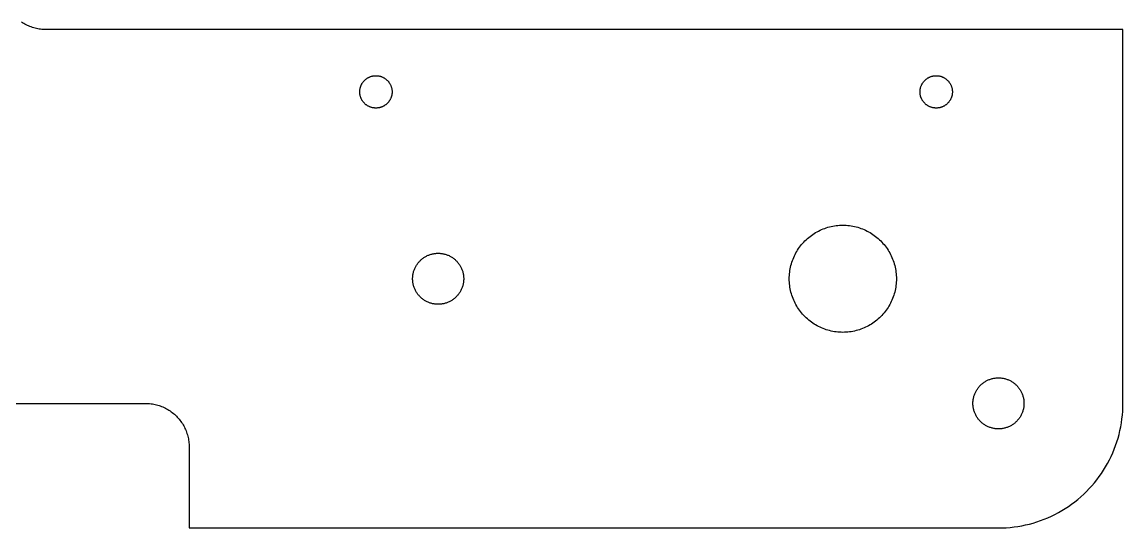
# Model space of a CAD drawing. Header units: metres. Extents: x 0 to 600, y 0 to 150.
# Drawn here: x 423.2 to 600, y 0 to 81.2 of the extents above; entities that cross this region are included whole.
import ezdxf

# ---------------------------------------------------------------- set-up
doc = ezdxf.new("R2010")
doc.units = ezdxf.units.M

msp = doc.modelspace()

# ---------------------------------------------------------------- linework, layer by layer
for p, q in [((423.249, 81.0897), (423.065, 81.2104)), ((423.437, 80.9748), (423.249, 81.0897)), ((423.628, 80.8659), (423.437, 80.9748)), ((423.822, 80.763), (423.628, 80.8659)), ((424.02, 80.6662), (423.822, 80.763)), ((424.22, 80.5757), (424.02, 80.6662)), ((424.423, 80.4916), (424.22, 80.5757)), ((424.629, 80.4138), (424.423, 80.4916)), ((424.837, 80.3426), (424.629, 80.4138)), ((425.047, 80.278), (424.837, 80.3426)), ((425.259, 80.2199), (425.047, 80.278)), ((425.473, 80.1686), (425.259, 80.2199)), ((425.688, 80.124), (425.473, 80.1686)), ((425.905, 80.0862), (425.688, 80.124)), ((426.123, 80.0552), (425.905, 80.0862)), ((426.341, 80.0311), (426.123, 80.0552)), ((426.56, 80.0138), (426.341, 80.0311)), ((426.78, 80.0035), (426.56, 80.0138)), ((427, 80), (426.78, 80.0035)), ((600, 80), (427, 80)), ((600, 20), (600, 80)), ((479.275, 72.4967), (479.353, 72.5183)), ((479.353, 72.5183), (479.433, 72.5374)), ((479.433, 72.5374), (479.513, 72.5539)), ((479.513, 72.5539), (479.593, 72.568)), ((479.593, 72.568), (479.674, 72.5795)), ((479.674, 72.5795), (479.755, 72.5885)), ((479.755, 72.5885), (479.837, 72.5949)), ((479.837, 72.5949), (479.918, 72.5987)), ((479.918, 72.5987), (480, 72.6)), ((480, 72.6), (480.082, 72.5987)), ((480.082, 72.5987), (480.163, 72.5949)), ((480.163, 72.5949), (480.245, 72.5885)), ((480.245, 72.5885), (480.326, 72.5795)), ((480.326, 72.5795), (480.407, 72.568)), ((480.407, 72.568), (480.487, 72.5539)), ((480.487, 72.5539), (480.567, 72.5374)), ((480.567, 72.5374), (480.647, 72.5183)), ((480.647, 72.5183), (480.725, 72.4967)), ((569.275, 72.4967), (569.353, 72.5183)), ((569.353, 72.5183), (569.433, 72.5374)), ((569.433, 72.5374), (569.513, 72.5539)), ((569.513, 72.5539), (569.593, 72.568)), ((569.593, 72.568), (569.674, 72.5795)), ((569.674, 72.5795), (569.755, 72.5885)), ((569.755, 72.5885), (569.837, 72.5949)), ((569.837, 72.5949), (569.918, 72.5987)), ((569.918, 72.5987), (570, 72.6)), ((570, 72.6), (570.082, 72.5987)), ((570.082, 72.5987), (570.163, 72.5949)), ((570.163, 72.5949), (570.245, 72.5885)), ((570.245, 72.5885), (570.326, 72.5795)), ((570.326, 72.5795), (570.407, 72.568)), ((570.407, 72.568), (570.487, 72.5539)), ((570.487, 72.5539), (570.567, 72.5374)), ((570.567, 72.5374), (570.647, 72.5183)), ((570.647, 72.5183), (570.725, 72.4967)), ((477.503, 70.7254), (477.527, 70.8034)), ((477.527, 70.8034), (477.554, 70.8807)), ((477.554, 70.8807), (477.583, 70.9571)), ((477.583, 70.9571), (477.614, 71.0326)), ((477.614, 71.0326), (477.647, 71.107)), ((477.647, 71.107), (477.683, 71.1804)), ((477.683, 71.1804), (477.722, 71.2525)), ((477.722, 71.2525), (477.762, 71.3235)), ((477.762, 71.3235), (477.805, 71.3931)), ((477.805, 71.3931), (477.85, 71.4614)), ((477.85, 71.4614), (477.897, 71.5282)), ((477.897, 71.5282), (477.946, 71.5936)), ((477.946, 71.5936), (477.997, 71.6573)), ((477.997, 71.6573), (478.05, 71.7194)), ((478.05, 71.7194), (478.105, 71.7798)), ((478.105, 71.7798), (478.162, 71.8385)), ((478.162, 71.8385), (478.22, 71.8953)), ((478.22, 71.8953), (478.281, 71.9503)), ((478.281, 71.9503), (478.343, 72.0033)), ((478.343, 72.0033), (478.406, 72.0544)), ((478.406, 72.0544), (478.472, 72.1034)), ((478.472, 72.1034), (478.539, 72.1504)), ((478.539, 72.1504), (478.607, 72.1953)), ((478.607, 72.1953), (478.676, 72.2379)), ((478.676, 72.2379), (478.747, 72.2784)), ((478.747, 72.2784), (478.82, 72.3166)), ((478.82, 72.3166), (478.893, 72.3525)), ((478.893, 72.3525), (478.967, 72.3862)), ((478.967, 72.3862), (479.043, 72.4174)), ((479.043, 72.4174), (479.119, 72.4463)), ((479.119, 72.4463), (479.197, 72.4727)), ((479.197, 72.4727), (479.275, 72.4967)), ((480.725, 72.4967), (480.803, 72.4727)), ((480.803, 72.4727), (480.881, 72.4463)), ((480.881, 72.4463), (480.957, 72.4174)), ((480.957, 72.4174), (481.033, 72.3862)), ((481.033, 72.3862), (481.107, 72.3525)), ((481.107, 72.3525), (481.18, 72.3166)), ((481.18, 72.3166), (481.253, 72.2784)), ((481.253, 72.2784), (481.324, 72.2379)), ((481.324, 72.2379), (481.393, 72.1953)), ((481.393, 72.1953), (481.461, 72.1504)), ((481.461, 72.1504), (481.528, 72.1034)), ((481.528, 72.1034), (481.594, 72.0544)), ((481.594, 72.0544), (481.657, 72.0033)), ((481.657, 72.0033), (481.719, 71.9503)), ((481.719, 71.9503), (481.78, 71.8953)), ((481.78, 71.8953), (481.838, 71.8385)), ((481.838, 71.8385), (481.895, 71.7798)), ((481.895, 71.7798), (481.95, 71.7194)), ((481.95, 71.7194), (482.003, 71.6573)), ((482.003, 71.6573), (482.054, 71.5936)), ((482.054, 71.5936), (482.103, 71.5282)), ((482.103, 71.5282), (482.15, 71.4614)), ((482.15, 71.4614), (482.195, 71.3931)), ((482.195, 71.3931), (482.238, 71.3235)), ((482.238, 71.3235), (482.278, 71.2525)), ((482.278, 71.2525), (482.317, 71.1804)), ((482.317, 71.1804), (482.353, 71.107)), ((482.353, 71.107), (482.386, 71.0326)), ((482.386, 71.0326), (482.417, 70.9571)), ((482.417, 70.9571), (482.446, 70.8807)), ((482.446, 70.8807), (482.473, 70.8034)), ((482.473, 70.8034), (482.497, 70.7254)), ((567.503, 70.7254), (567.527, 70.8034)), ((567.527, 70.8034), (567.554, 70.8807)), ((567.554, 70.8807), (567.583, 70.9571)), ((567.583, 70.9571), (567.614, 71.0326)), ((567.614, 71.0326), (567.647, 71.107)), ((567.647, 71.107), (567.683, 71.1804)), ((567.683, 71.1804), (567.722, 71.2525)), ((567.722, 71.2525), (567.762, 71.3235)), ((567.762, 71.3235), (567.805, 71.3931)), ((567.805, 71.3931), (567.85, 71.4614)), ((567.85, 71.4614), (567.897, 71.5282)), ((567.897, 71.5282), (567.946, 71.5936)), ((567.946, 71.5936), (567.997, 71.6573)), ((567.997, 71.6573), (568.05, 71.7194)), ((568.05, 71.7194), (568.105, 71.7798)), ((568.105, 71.7798), (568.162, 71.8385)), ((568.162, 71.8385), (568.22, 71.8953)), ((568.22, 71.8953), (568.281, 71.9503)), ((568.281, 71.9503), (568.343, 72.0033)), ((568.343, 72.0033), (568.406, 72.0544)), ((568.406, 72.0544), (568.472, 72.1034)), ((568.472, 72.1034), (568.539, 72.1504)), ((568.539, 72.1504), (568.607, 72.1953)), ((568.607, 72.1953), (568.676, 72.2379)), ((568.676, 72.2379), (568.747, 72.2784)), ((568.747, 72.2784), (568.82, 72.3166)), ((568.82, 72.3166), (568.893, 72.3525)), ((568.893, 72.3525), (568.967, 72.3862)), ((568.967, 72.3862), (569.043, 72.4174)), ((569.043, 72.4174), (569.119, 72.4463)), ((569.119, 72.4463), (569.197, 72.4727)), ((569.197, 72.4727), (569.275, 72.4967)), ((570.725, 72.4967), (570.803, 72.4727)), ((570.803, 72.4727), (570.881, 72.4463)), ((570.881, 72.4463), (570.957, 72.4174)), ((570.957, 72.4174), (571.033, 72.3862)), ((571.033, 72.3862), (571.107, 72.3525)), ((571.107, 72.3525), (571.18, 72.3166)), ((571.18, 72.3166), (571.253, 72.2784)), ((571.253, 72.2784), (571.324, 72.2379)), ((571.324, 72.2379), (571.393, 72.1953)), ((571.393, 72.1953), (571.461, 72.1504)), ((571.461, 72.1504), (571.528, 72.1034)), ((571.528, 72.1034), (571.594, 72.0544)), ((571.594, 72.0544), (571.657, 72.0033)), ((571.657, 72.0033), (571.719, 71.9503)), ((571.719, 71.9503), (571.78, 71.8953)), ((571.78, 71.8953), (571.838, 71.8385)), ((571.838, 71.8385), (571.895, 71.7798)), ((571.895, 71.7798), (571.95, 71.7194)), ((571.95, 71.7194), (572.003, 71.6573)), ((572.003, 71.6573), (572.054, 71.5936)), ((572.054, 71.5936), (572.103, 71.5282)), ((572.103, 71.5282), (572.15, 71.4614)), ((572.15, 71.4614), (572.195, 71.3931)), ((572.195, 71.3931), (572.238, 71.3235)), ((572.238, 71.3235), (572.278, 71.2525)), ((572.278, 71.2525), (572.317, 71.1804)), ((572.317, 71.1804), (572.353, 71.107)), ((572.353, 71.107), (572.386, 71.0326)), ((572.386, 71.0326), (572.417, 70.9571)), ((572.417, 70.9571), (572.446, 70.8807)), ((572.446, 70.8807), (572.473, 70.8034)), ((572.473, 70.8034), (572.497, 70.7254)), ((477.4, 70), (477.401, 70.0817)), ((477.401, 69.9183), (477.4, 70)), ((477.401, 70.0817), (477.405, 70.1633)), ((477.405, 69.8367), (477.401, 69.9183)), ((477.405, 70.1633), (477.412, 70.2447)), ((477.412, 69.7553), (477.405, 69.8367)), ((477.412, 70.2447), (477.421, 70.3259)), ((477.421, 69.6741), (477.412, 69.7553)), ((477.421, 70.3259), (477.432, 70.4067)), ((477.432, 69.5933), (477.421, 69.6741)), ((477.432, 70.4067), (477.446, 70.4872)), ((477.446, 69.5128), (477.432, 69.5933)), ((477.446, 70.4872), (477.463, 70.5672)), ((477.463, 69.4328), (477.446, 69.5128)), ((477.463, 70.5672), (477.482, 70.6466)), ((477.482, 69.3534), (477.463, 69.4328)), ((477.482, 70.6466), (477.503, 70.7254)), ((477.503, 69.2746), (477.482, 69.3534)), ((477.527, 69.1965), (477.503, 69.2746)), ((477.554, 69.1193), (477.527, 69.1965)), ((477.583, 69.0429), (477.554, 69.1193)), ((477.614, 68.9674), (477.583, 69.0429)), ((482.417, 69.0429), (482.386, 68.9674)), ((482.446, 69.1193), (482.417, 69.0429)), ((482.473, 69.1965), (482.446, 69.1193)), ((482.497, 69.2746), (482.473, 69.1965)), ((482.497, 70.7254), (482.518, 70.6466)), ((482.518, 69.3534), (482.497, 69.2746)), ((482.518, 70.6466), (482.537, 70.5672)), ((482.537, 69.4328), (482.518, 69.3534)), ((482.537, 70.5672), (482.554, 70.4872)), ((482.554, 69.5128), (482.537, 69.4328)), ((482.554, 70.4872), (482.568, 70.4067)), ((482.568, 69.5933), (482.554, 69.5128)), ((482.568, 70.4067), (482.579, 70.3259)), ((482.579, 69.6741), (482.568, 69.5933)), ((482.579, 70.3259), (482.588, 70.2447)), ((482.588, 69.7553), (482.579, 69.6741)), ((482.588, 70.2447), (482.595, 70.1633)), ((482.595, 69.8367), (482.588, 69.7553)), ((482.595, 70.1633), (482.599, 70.0817)), ((482.599, 69.9183), (482.595, 69.8367)), ((482.599, 70.0817), (482.6, 70)), ((482.6, 70), (482.599, 69.9183)), ((567.4, 70), (567.401, 70.0817)), ((567.401, 69.9183), (567.4, 70)), ((567.401, 70.0817), (567.405, 70.1633)), ((567.405, 69.8367), (567.401, 69.9183)), ((567.405, 70.1633), (567.412, 70.2447)), ((567.412, 69.7553), (567.405, 69.8367)), ((567.412, 70.2447), (567.421, 70.3259)), ((567.421, 69.6741), (567.412, 69.7553)), ((567.421, 70.3259), (567.432, 70.4067)), ((567.432, 69.5933), (567.421, 69.6741)), ((567.432, 70.4067), (567.446, 70.4872)), ((567.446, 69.5128), (567.432, 69.5933)), ((567.446, 70.4872), (567.463, 70.5672)), ((567.463, 69.4328), (567.446, 69.5128)), ((567.463, 70.5672), (567.482, 70.6466)), ((567.482, 69.3534), (567.463, 69.4328)), ((567.482, 70.6466), (567.503, 70.7254)), ((567.503, 69.2746), (567.482, 69.3534)), ((567.527, 69.1965), (567.503, 69.2746)), ((567.554, 69.1193), (567.527, 69.1965)), ((567.583, 69.0429), (567.554, 69.1193)), ((567.614, 68.9674), (567.583, 69.0429)), ((572.417, 69.0429), (572.386, 68.9674)), ((572.446, 69.1193), (572.417, 69.0429)), ((572.473, 69.1965), (572.446, 69.1193)), ((572.497, 69.2746), (572.473, 69.1965)), ((572.497, 70.7254), (572.518, 70.6466)), ((572.518, 69.3534), (572.497, 69.2746)), ((572.518, 70.6466), (572.537, 70.5672)), ((572.537, 69.4328), (572.518, 69.3534)), ((572.537, 70.5672), (572.554, 70.4872)), ((572.554, 69.5128), (572.537, 69.4328)), ((572.554, 70.4872), (572.568, 70.4067)), ((572.568, 69.5933), (572.554, 69.5128)), ((572.568, 70.4067), (572.579, 70.3259)), ((572.579, 69.6741), (572.568, 69.5933)), ((572.579, 70.3259), (572.588, 70.2447)), ((572.588, 69.7553), (572.579, 69.6741)), ((572.588, 70.2447), (572.595, 70.1633)), ((572.595, 69.8367), (572.588, 69.7553)), ((572.595, 70.1633), (572.599, 70.0817)), ((572.599, 69.9183), (572.595, 69.8367)), ((572.599, 70.0817), (572.6, 70)), ((572.6, 70), (572.599, 69.9183)), ((477.647, 68.893), (477.614, 68.9674)), ((477.683, 68.8196), (477.647, 68.893)), ((477.722, 68.7474), (477.683, 68.8196)), ((477.762, 68.6765), (477.722, 68.7474)), ((477.805, 68.6068), (477.762, 68.6765)), ((477.85, 68.5386), (477.805, 68.6068)), ((477.897, 68.4718), (477.85, 68.5386)), ((477.946, 68.4064), (477.897, 68.4718)), ((477.997, 68.3427), (477.946, 68.4064)), ((478.05, 68.2806), (477.997, 68.3427)), ((478.105, 68.2202), (478.05, 68.2806)), ((478.162, 68.1615), (478.105, 68.2202)), ((478.22, 68.1047), (478.162, 68.1615)), ((478.281, 68.0497), (478.22, 68.1047)), ((478.343, 67.9967), (478.281, 68.0497)), ((478.406, 67.9456), (478.343, 67.9967)), ((478.472, 67.8965), (478.406, 67.9456)), ((478.539, 67.8496), (478.472, 67.8965)), ((478.607, 67.8047), (478.539, 67.8496)), ((478.676, 67.7621), (478.607, 67.8047)), ((478.747, 67.7216), (478.676, 67.7621)), ((478.82, 67.6834), (478.747, 67.7216)), ((478.893, 67.6474), (478.82, 67.6834)), ((478.967, 67.6138), (478.893, 67.6474)), ((479.043, 67.5826), (478.967, 67.6138)), ((479.119, 67.5537), (479.043, 67.5826)), ((479.197, 67.5273), (479.119, 67.5537)), ((479.275, 67.5032), (479.197, 67.5273)), ((479.353, 67.4817), (479.275, 67.5032)), ((479.433, 67.4626), (479.353, 67.4817)), ((479.513, 67.446), (479.433, 67.4626)), ((479.593, 67.432), (479.513, 67.446)), ((479.674, 67.4205), (479.593, 67.432)), ((479.755, 67.4115), (479.674, 67.4205)), ((479.837, 67.4051), (479.755, 67.4115)), ((479.918, 67.4013), (479.837, 67.4051)), ((480, 67.4), (479.918, 67.4013)), ((480.082, 67.4013), (480, 67.4)), ((480.163, 67.4051), (480.082, 67.4013)), ((480.245, 67.4115), (480.163, 67.4051)), ((480.326, 67.4205), (480.245, 67.4115)), ((480.407, 67.432), (480.326, 67.4205)), ((480.487, 67.446), (480.407, 67.432)), ((480.567, 67.4626), (480.487, 67.446)), ((480.647, 67.4817), (480.567, 67.4626)), ((480.725, 67.5032), (480.647, 67.4817)), ((480.803, 67.5273), (480.725, 67.5032)), ((480.881, 67.5537), (480.803, 67.5273)), ((480.957, 67.5826), (480.881, 67.5537)), ((481.033, 67.6138), (480.957, 67.5826)), ((481.107, 67.6474), (481.033, 67.6138)), ((481.18, 67.6834), (481.107, 67.6474)), ((481.253, 67.7216), (481.18, 67.6834)), ((481.324, 67.7621), (481.253, 67.7216)), ((481.393, 67.8047), (481.324, 67.7621)), ((481.461, 67.8496), (481.393, 67.8047)), ((481.528, 67.8965), (481.461, 67.8496)), ((481.594, 67.9456), (481.528, 67.8965)), ((481.657, 67.9967), (481.594, 67.9456)), ((481.719, 68.0497), (481.657, 67.9967)), ((481.78, 68.1047), (481.719, 68.0497)), ((481.838, 68.1615), (481.78, 68.1047)), ((481.895, 68.2202), (481.838, 68.1615)), ((481.95, 68.2806), (481.895, 68.2202)), ((482.003, 68.3427), (481.95, 68.2806)), ((482.054, 68.4064), (482.003, 68.3427)), ((482.103, 68.4718), (482.054, 68.4064)), ((482.15, 68.5386), (482.103, 68.4718)), ((482.195, 68.6068), (482.15, 68.5386)), ((482.238, 68.6765), (482.195, 68.6068)), ((482.278, 68.7474), (482.238, 68.6765)), ((482.317, 68.8196), (482.278, 68.7474)), ((482.353, 68.893), (482.317, 68.8196)), ((482.386, 68.9674), (482.353, 68.893)), ((567.647, 68.893), (567.614, 68.9674)), ((567.683, 68.8196), (567.647, 68.893)), ((567.722, 68.7474), (567.683, 68.8196)), ((567.762, 68.6765), (567.722, 68.7474)), ((567.805, 68.6068), (567.762, 68.6765)), ((567.85, 68.5386), (567.805, 68.6068)), ((567.897, 68.4718), (567.85, 68.5386)), ((567.946, 68.4064), (567.897, 68.4718)), ((567.997, 68.3427), (567.946, 68.4064)), ((568.05, 68.2806), (567.997, 68.3427)), ((568.105, 68.2202), (568.05, 68.2806)), ((568.162, 68.1615), (568.105, 68.2202)), ((568.22, 68.1047), (568.162, 68.1615)), ((568.281, 68.0497), (568.22, 68.1047)), ((568.343, 67.9967), (568.281, 68.0497)), ((568.406, 67.9456), (568.343, 67.9967)), ((568.472, 67.8965), (568.406, 67.9456)), ((568.539, 67.8496), (568.472, 67.8965)), ((568.607, 67.8047), (568.539, 67.8496)), ((568.676, 67.7621), (568.607, 67.8047)), ((568.747, 67.7216), (568.676, 67.7621)), ((568.82, 67.6834), (568.747, 67.7216)), ((568.893, 67.6474), (568.82, 67.6834)), ((568.967, 67.6138), (568.893, 67.6474)), ((569.043, 67.5826), (568.967, 67.6138)), ((569.119, 67.5537), (569.043, 67.5826)), ((569.197, 67.5273), (569.119, 67.5537)), ((569.275, 67.5032), (569.197, 67.5273)), ((569.353, 67.4817), (569.275, 67.5032)), ((569.433, 67.4626), (569.353, 67.4817)), ((569.513, 67.446), (569.433, 67.4626)), ((569.593, 67.432), (569.513, 67.446)), ((569.674, 67.4205), (569.593, 67.432)), ((569.755, 67.4115), (569.674, 67.4205)), ((569.837, 67.4051), (569.755, 67.4115)), ((569.918, 67.4013), (569.837, 67.4051)), ((570, 67.4), (569.918, 67.4013)), ((570.082, 67.4013), (570, 67.4)), ((570.163, 67.4051), (570.082, 67.4013)), ((570.245, 67.4115), (570.163, 67.4051)), ((570.326, 67.4205), (570.245, 67.4115)), ((570.407, 67.432), (570.326, 67.4205)), ((570.487, 67.446), (570.407, 67.432)), ((570.567, 67.4626), (570.487, 67.446)), ((570.647, 67.4817), (570.567, 67.4626)), ((570.725, 67.5032), (570.647, 67.4817)), ((570.803, 67.5273), (570.725, 67.5032)), ((570.881, 67.5537), (570.803, 67.5273)), ((570.957, 67.5826), (570.881, 67.5537)), ((571.033, 67.6138), (570.957, 67.5826)), ((571.107, 67.6474), (571.033, 67.6138)), ((571.18, 67.6834), (571.107, 67.6474)), ((571.253, 67.7216), (571.18, 67.6834)), ((571.324, 67.7621), (571.253, 67.7216)), ((571.393, 67.8047), (571.324, 67.7621)), ((571.461, 67.8496), (571.393, 67.8047)), ((571.528, 67.8965), (571.461, 67.8496)), ((571.594, 67.9456), (571.528, 67.8965)), ((571.657, 67.9967), (571.594, 67.9456)), ((571.719, 68.0497), (571.657, 67.9967)), ((571.78, 68.1047), (571.719, 68.0497)), ((571.838, 68.1615), (571.78, 68.1047)), ((571.895, 68.2202), (571.838, 68.1615)), ((571.95, 68.2806), (571.895, 68.2202)), ((572.003, 68.3427), (571.95, 68.2806)), ((572.054, 68.4064), (572.003, 68.3427)), ((572.103, 68.4718), (572.054, 68.4064)), ((572.15, 68.5386), (572.103, 68.4718)), ((572.195, 68.6068), (572.15, 68.5386)), ((572.238, 68.6765), (572.195, 68.6068)), ((572.278, 68.7474), (572.238, 68.6765)), ((572.317, 68.8196), (572.278, 68.7474)), ((572.353, 68.893), (572.317, 68.8196)), ((572.386, 68.9674), (572.353, 68.893)), ((551.096, 47.6626), (551.338, 47.7815)), ((551.338, 47.7815), (551.585, 47.8927)), ((551.585, 47.8927), (551.834, 47.9961)), ((551.834, 47.9961), (552.087, 48.0916)), ((552.087, 48.0916), (552.342, 48.1791)), ((552.342, 48.1791), (552.601, 48.2585)), ((552.601, 48.2585), (552.861, 48.3298)), ((552.861, 48.3298), (553.124, 48.3929)), ((553.124, 48.3929), (553.389, 48.4477)), ((553.389, 48.4477), (553.655, 48.4941)), ((553.655, 48.4941), (553.922, 48.5322)), ((553.922, 48.5322), (554.191, 48.5618)), ((554.191, 48.5618), (554.46, 48.583)), ((554.46, 48.583), (554.73, 48.5957)), ((554.73, 48.5957), (555, 48.6)), ((555, 48.6), (555.27, 48.5957)), ((555.27, 48.5957), (555.54, 48.583)), ((555.54, 48.583), (555.809, 48.5618)), ((555.809, 48.5618), (556.078, 48.5322)), ((556.078, 48.5322), (556.345, 48.4941)), ((556.345, 48.4941), (556.611, 48.4477)), ((556.611, 48.4477), (556.876, 48.3929)), ((556.876, 48.3929), (557.139, 48.3298)), ((557.139, 48.3298), (557.399, 48.2585)), ((557.399, 48.2585), (557.658, 48.1791)), ((557.658, 48.1791), (557.913, 48.0916)), ((557.913, 48.0916), (558.166, 47.9961)), ((558.166, 47.9961), (558.415, 47.8927)), ((558.415, 47.8927), (558.662, 47.7815)), ((558.662, 47.7815), (558.904, 47.6626)), ((548.731, 45.8871), (548.919, 46.0811)), ((548.919, 46.0811), (549.113, 46.2691)), ((549.113, 46.2691), (549.313, 46.4509)), ((549.313, 46.4509), (549.518, 46.6264)), ((549.518, 46.6264), (549.729, 46.7953)), ((549.729, 46.7953), (549.945, 46.9575)), ((549.945, 46.9575), (550.166, 47.1129)), ((550.166, 47.1129), (550.392, 47.2612)), ((550.392, 47.2612), (550.622, 47.4024)), ((550.622, 47.4024), (550.857, 47.5362)), ((550.857, 47.5362), (551.096, 47.6626)), ((558.904, 47.6626), (559.143, 47.5362)), ((559.143, 47.5362), (559.378, 47.4024)), ((559.378, 47.4024), (559.608, 47.2612)), ((559.608, 47.2612), (559.834, 47.1129)), ((559.834, 47.1129), (560.055, 46.9575)), ((560.055, 46.9575), (560.271, 46.7953)), ((560.271, 46.7953), (560.482, 46.6264)), ((560.482, 46.6264), (560.687, 46.4509)), ((560.687, 46.4509), (560.887, 46.2691)), ((560.887, 46.2691), (561.081, 46.0811)), ((561.081, 46.0811), (561.269, 45.8871)), ((547.464, 44.1431), (547.598, 44.3777)), ((547.598, 44.3777), (547.739, 44.6081)), ((547.739, 44.6081), (547.887, 44.8339)), ((547.887, 44.8339), (548.042, 45.0549)), ((548.042, 45.0549), (548.205, 45.271)), ((548.205, 45.271), (548.374, 45.4818)), ((548.374, 45.4818), (548.549, 45.6873)), ((548.549, 45.6873), (548.731, 45.8871)), ((561.269, 45.8871), (561.451, 45.6873)), ((561.451, 45.6873), (561.626, 45.4818)), ((561.626, 45.4818), (561.795, 45.271)), ((561.795, 45.271), (561.958, 45.0549)), ((561.958, 45.0549), (562.113, 44.8339)), ((562.113, 44.8339), (562.261, 44.6081)), ((562.261, 44.6081), (562.402, 44.3777)), ((562.402, 44.3777), (562.536, 44.1431)), ((486.683, 42.4099), (486.76, 42.5129)), ((486.76, 42.5129), (486.841, 42.6134)), ((486.841, 42.6134), (486.925, 42.7114)), ((486.925, 42.7114), (487.011, 42.8066)), ((487.011, 42.8066), (487.101, 42.8991)), ((487.101, 42.8991), (487.193, 42.9888)), ((487.193, 42.9888), (487.289, 43.0755)), ((487.289, 43.0755), (487.387, 43.1591)), ((487.387, 43.1591), (487.487, 43.2396)), ((487.487, 43.2396), (487.59, 43.317)), ((487.59, 43.317), (487.695, 43.391)), ((487.695, 43.391), (487.803, 43.4617)), ((487.803, 43.4617), (487.913, 43.529)), ((487.913, 43.529), (488.025, 43.5928)), ((488.025, 43.5928), (488.139, 43.6531)), ((488.139, 43.6531), (488.254, 43.7098)), ((488.254, 43.7098), (488.372, 43.7628)), ((488.372, 43.7628), (488.491, 43.8121)), ((488.491, 43.8121), (488.611, 43.8576)), ((488.611, 43.8576), (488.733, 43.8993)), ((488.733, 43.8993), (488.856, 43.9372)), ((488.856, 43.9372), (488.98, 43.9712)), ((488.98, 43.9712), (489.106, 44.0013)), ((489.106, 44.0013), (489.232, 44.0274)), ((489.232, 44.0274), (489.359, 44.0495)), ((489.359, 44.0495), (489.486, 44.0677)), ((489.486, 44.0677), (489.614, 44.0818)), ((489.614, 44.0818), (489.743, 44.0919)), ((489.743, 44.0919), (489.871, 44.098)), ((489.871, 44.098), (490, 44.1)), ((490, 44.1), (490.129, 44.098)), ((490.129, 44.098), (490.257, 44.0919)), ((490.257, 44.0919), (490.386, 44.0818)), ((490.386, 44.0818), (490.514, 44.0677)), ((490.514, 44.0677), (490.641, 44.0495)), ((490.641, 44.0495), (490.768, 44.0274)), ((490.768, 44.0274), (490.894, 44.0013)), ((490.894, 44.0013), (491.02, 43.9712)), ((491.02, 43.9712), (491.144, 43.9372)), ((491.144, 43.9372), (491.267, 43.8993)), ((491.267, 43.8993), (491.389, 43.8576)), ((491.389, 43.8576), (491.509, 43.8121)), ((491.509, 43.8121), (491.628, 43.7628)), ((491.628, 43.7628), (491.746, 43.7098)), ((491.746, 43.7098), (491.861, 43.6531)), ((491.861, 43.6531), (491.975, 43.5928)), ((491.975, 43.5928), (492.087, 43.529)), ((492.087, 43.529), (492.197, 43.4617)), ((492.197, 43.4617), (492.305, 43.391)), ((492.305, 43.391), (492.41, 43.317)), ((492.41, 43.317), (492.513, 43.2396)), ((492.513, 43.2396), (492.613, 43.1591)), ((492.613, 43.1591), (492.711, 43.0755)), ((492.711, 43.0755), (492.807, 42.9888)), ((492.807, 42.9888), (492.899, 42.8991)), ((492.899, 42.8991), (492.989, 42.8066)), ((492.989, 42.8066), (493.075, 42.7114)), ((493.075, 42.7114), (493.159, 42.6134)), ((493.159, 42.6134), (493.24, 42.5129)), ((493.24, 42.5129), (493.317, 42.4099)), ((546.741, 42.3993), (546.821, 42.6575)), ((546.821, 42.6575), (546.908, 42.9131)), ((546.908, 42.9131), (547.004, 43.1659)), ((547.004, 43.1659), (547.107, 43.4155)), ((547.107, 43.4155), (547.218, 43.6617)), ((547.218, 43.6617), (547.337, 43.9043)), ((547.337, 43.9043), (547.464, 44.1431)), ((562.536, 44.1431), (562.663, 43.9043)), ((562.663, 43.9043), (562.782, 43.6617)), ((562.782, 43.6617), (562.893, 43.4155)), ((562.893, 43.4155), (562.996, 43.1659)), ((562.996, 43.1659), (563.092, 42.9131)), ((563.092, 42.9131), (563.179, 42.6575)), ((563.179, 42.6575), (563.259, 42.3993)), ((485.95, 40.6414), (485.973, 40.7682)), ((485.973, 40.7682), (485.999, 40.8944)), ((485.999, 40.8944), (486.029, 41.0196)), ((486.029, 41.0196), (486.063, 41.1439)), ((486.063, 41.1439), (486.101, 41.267)), ((486.101, 41.267), (486.142, 41.3888)), ((486.142, 41.3888), (486.188, 41.5093)), ((486.188, 41.5093), (486.237, 41.6283)), ((486.237, 41.6283), (486.29, 41.7457)), ((486.29, 41.7457), (486.347, 41.8614)), ((486.347, 41.8614), (486.407, 41.9752)), ((486.407, 41.9752), (486.471, 42.0871)), ((486.471, 42.0871), (486.538, 42.1969)), ((486.538, 42.1969), (486.609, 42.3045)), ((486.609, 42.3045), (486.683, 42.4099)), ((493.317, 42.4099), (493.391, 42.3045)), ((493.391, 42.3045), (493.462, 42.1969)), ((493.462, 42.1969), (493.529, 42.0871)), ((493.529, 42.0871), (493.593, 41.9752)), ((493.593, 41.9752), (493.653, 41.8614)), ((493.653, 41.8614), (493.71, 41.7457)), ((493.71, 41.7457), (493.763, 41.6283)), ((493.763, 41.6283), (493.812, 41.5093)), ((493.812, 41.5093), (493.858, 41.3888)), ((493.858, 41.3888), (493.899, 41.267)), ((493.899, 41.267), (493.937, 41.1439)), ((493.937, 41.1439), (493.971, 41.0196)), ((493.971, 41.0196), (494.001, 40.8944)), ((494.001, 40.8944), (494.027, 40.7682)), ((494.027, 40.7682), (494.05, 40.6414)), ((546.417, 40.54), (546.438, 40.8093)), ((546.438, 40.8093), (546.468, 41.0779)), ((546.468, 41.0779), (546.506, 41.3453)), ((546.506, 41.3453), (546.552, 41.6115)), ((546.552, 41.6115), (546.607, 41.876)), ((546.607, 41.876), (546.67, 42.1387)), ((546.67, 42.1387), (546.741, 42.3993)), ((563.259, 42.3993), (563.33, 42.1387)), ((563.33, 42.1387), (563.393, 41.876)), ((563.393, 41.876), (563.448, 41.6115)), ((563.448, 41.6115), (563.494, 41.3453)), ((563.494, 41.3453), (563.532, 41.0779)), ((563.532, 41.0779), (563.562, 40.8093)), ((563.562, 40.8093), (563.583, 40.54)), ((485.9, 40), (485.902, 40.1288)), ((485.902, 39.8712), (485.9, 40)), ((485.902, 40.1288), (485.908, 40.2574)), ((485.908, 39.7426), (485.902, 39.8712)), ((485.908, 40.2574), (485.918, 40.3858)), ((485.918, 39.6142), (485.908, 39.7426)), ((485.918, 40.3858), (485.932, 40.5139)), ((485.932, 39.4861), (485.918, 39.6142)), ((485.932, 40.5139), (485.95, 40.6414)), ((485.95, 39.3586), (485.932, 39.4861)), ((485.973, 39.2317), (485.95, 39.3586)), ((485.999, 39.1056), (485.973, 39.2317)), ((486.029, 38.9804), (485.999, 39.1056)), ((486.063, 38.8561), (486.029, 38.9804)), ((493.971, 38.9804), (493.937, 38.8561)), ((494.001, 39.1056), (493.971, 38.9804)), ((494.027, 39.2317), (494.001, 39.1056)), ((494.05, 39.3586), (494.027, 39.2317)), ((494.05, 40.6414), (494.068, 40.5139)), ((494.068, 39.4861), (494.05, 39.3586)), ((494.068, 40.5139), (494.082, 40.3858)), ((494.082, 39.6142), (494.068, 39.4861)), ((494.082, 40.3858), (494.092, 40.2574)), ((494.092, 39.7426), (494.082, 39.6142)), ((494.092, 40.2574), (494.098, 40.1288)), ((494.098, 39.8712), (494.092, 39.7426)), ((494.098, 40.1288), (494.1, 40)), ((494.1, 40), (494.098, 39.8712)), ((546.4, 40), (546.404, 40.2701)), ((546.404, 39.7299), (546.4, 40)), ((546.404, 40.2701), (546.417, 40.54)), ((546.417, 39.46), (546.404, 39.7299)), ((546.438, 39.1907), (546.417, 39.46)), ((546.468, 38.9221), (546.438, 39.1907)), ((546.506, 38.6547), (546.468, 38.9221)), ((563.532, 38.9221), (563.494, 38.6547)), ((563.562, 39.1907), (563.532, 38.9221)), ((563.583, 39.46), (563.562, 39.1907)), ((563.583, 40.54), (563.596, 40.2701)), ((563.596, 39.7299), (563.583, 39.46)), ((563.596, 40.2701), (563.6, 40)), ((563.6, 40), (563.596, 39.7299)), ((486.101, 38.733), (486.063, 38.8561)), ((486.142, 38.6112), (486.101, 38.733)), ((486.188, 38.4907), (486.142, 38.6112)), ((486.237, 38.3717), (486.188, 38.4907)), ((486.29, 38.2543), (486.237, 38.3717)), ((486.347, 38.1386), (486.29, 38.2543)), ((486.407, 38.0248), (486.347, 38.1386)), ((486.471, 37.9129), (486.407, 38.0248)), ((486.538, 37.8031), (486.471, 37.9129)), ((486.609, 37.6954), (486.538, 37.8031)), ((486.683, 37.5901), (486.609, 37.6954)), ((486.76, 37.4871), (486.683, 37.5901)), ((486.841, 37.3866), (486.76, 37.4871)), ((486.925, 37.2886), (486.841, 37.3866)), ((487.011, 37.1933), (486.925, 37.2886)), ((487.101, 37.1009), (487.011, 37.1933)), ((492.989, 37.1933), (492.899, 37.1009)), ((493.075, 37.2886), (492.989, 37.1933)), ((493.159, 37.3866), (493.075, 37.2886)), ((493.24, 37.4871), (493.159, 37.3866)), ((493.317, 37.5901), (493.24, 37.4871)), ((493.391, 37.6954), (493.317, 37.5901)), ((493.462, 37.8031), (493.391, 37.6954)), ((493.529, 37.9129), (493.462, 37.8031)), ((493.593, 38.0248), (493.529, 37.9129)), ((493.653, 38.1386), (493.593, 38.0248)), ((493.71, 38.2543), (493.653, 38.1386)), ((493.763, 38.3717), (493.71, 38.2543)), ((493.812, 38.4907), (493.763, 38.3717)), ((493.858, 38.6112), (493.812, 38.4907)), ((493.899, 38.733), (493.858, 38.6112)), ((493.937, 38.8561), (493.899, 38.733)), ((546.552, 38.3885), (546.506, 38.6547)), ((546.607, 38.124), (546.552, 38.3885)), ((546.67, 37.8613), (546.607, 38.124)), ((546.741, 37.6007), (546.67, 37.8613)), ((546.821, 37.3425), (546.741, 37.6007)), ((546.908, 37.0869), (546.821, 37.3425)), ((563.179, 37.3425), (563.092, 37.0869)), ((563.259, 37.6007), (563.179, 37.3425)), ((563.33, 37.8613), (563.259, 37.6007)), ((563.393, 38.124), (563.33, 37.8613)), ((563.448, 38.3885), (563.393, 38.124)), ((563.494, 38.6547), (563.448, 38.3885)), ((487.193, 37.0112), (487.101, 37.1009)), ((487.289, 36.9245), (487.193, 37.0112)), ((487.387, 36.8409), (487.289, 36.9245)), ((487.487, 36.7604), (487.387, 36.8409)), ((487.59, 36.683), (487.487, 36.7604)), ((487.695, 36.609), (487.59, 36.683)), ((487.803, 36.5383), (487.695, 36.609)), ((487.913, 36.4709), (487.803, 36.5383)), ((488.025, 36.4071), (487.913, 36.4709)), ((488.139, 36.3469), (488.025, 36.4071)), ((488.254, 36.2902), (488.139, 36.3469)), ((488.372, 36.2372), (488.254, 36.2902)), ((488.491, 36.1879), (488.372, 36.2372)), ((488.611, 36.1424), (488.491, 36.1879)), ((488.733, 36.1007), (488.611, 36.1424)), ((488.856, 36.0628), (488.733, 36.1007)), ((488.98, 36.0288), (488.856, 36.0628)), ((489.106, 35.9987), (488.98, 36.0288)), ((489.232, 35.9726), (489.106, 35.9987)), ((489.359, 35.9505), (489.232, 35.9726)), ((489.486, 35.9323), (489.359, 35.9505)), ((489.614, 35.9182), (489.486, 35.9323)), ((489.743, 35.9081), (489.614, 35.9182)), ((489.871, 35.902), (489.743, 35.9081)), ((490, 35.9), (489.871, 35.902)), ((490.129, 35.902), (490, 35.9)), ((490.257, 35.9081), (490.129, 35.902)), ((490.386, 35.9182), (490.257, 35.9081)), ((490.514, 35.9323), (490.386, 35.9182)), ((490.641, 35.9505), (490.514, 35.9323)), ((490.768, 35.9726), (490.641, 35.9505)), ((490.894, 35.9987), (490.768, 35.9726)), ((491.02, 36.0288), (490.894, 35.9987)), ((491.144, 36.0628), (491.02, 36.0288)), ((491.267, 36.1007), (491.144, 36.0628)), ((491.389, 36.1424), (491.267, 36.1007)), ((491.509, 36.1879), (491.389, 36.1424)), ((491.628, 36.2372), (491.509, 36.1879)), ((491.746, 36.2902), (491.628, 36.2372)), ((491.861, 36.3469), (491.746, 36.2902)), ((491.975, 36.4071), (491.861, 36.3469)), ((492.087, 36.4709), (491.975, 36.4071)), ((492.197, 36.5383), (492.087, 36.4709)), ((492.305, 36.609), (492.197, 36.5383)), ((492.41, 36.683), (492.305, 36.609)), ((492.513, 36.7604), (492.41, 36.683)), ((492.613, 36.8409), (492.513, 36.7604)), ((492.711, 36.9245), (492.613, 36.8409)), ((492.807, 37.0112), (492.711, 36.9245)), ((492.899, 37.1009), (492.807, 37.0112)), ((547.004, 36.8341), (546.908, 37.0869)), ((547.107, 36.5845), (547.004, 36.8341)), ((547.218, 36.3383), (547.107, 36.5845)), ((547.337, 36.0957), (547.218, 36.3383)), ((547.464, 35.8569), (547.337, 36.0957)), ((547.598, 35.6222), (547.464, 35.8569)), ((547.739, 35.3919), (547.598, 35.6222)), ((547.887, 35.1661), (547.739, 35.3919)), ((562.261, 35.3919), (562.113, 35.1661)), ((562.402, 35.6222), (562.261, 35.3919)), ((562.536, 35.8569), (562.402, 35.6222)), ((562.663, 36.0957), (562.536, 35.8569)), ((562.782, 36.3383), (562.663, 36.0957)), ((562.893, 36.5845), (562.782, 36.3383)), ((562.996, 36.8341), (562.893, 36.5845)), ((563.092, 37.0869), (562.996, 36.8341)), ((548.042, 34.945), (547.887, 35.1661)), ((548.205, 34.729), (548.042, 34.945)), ((548.374, 34.5181), (548.205, 34.729)), ((548.549, 34.3127), (548.374, 34.5181)), ((548.731, 34.1129), (548.549, 34.3127)), ((548.919, 33.9189), (548.731, 34.1129)), ((549.113, 33.7309), (548.919, 33.9189)), ((549.313, 33.549), (549.113, 33.7309)), ((560.887, 33.7309), (560.687, 33.549)), ((561.081, 33.9189), (560.887, 33.7309)), ((561.269, 34.1129), (561.081, 33.9189)), ((561.451, 34.3127), (561.269, 34.1129)), ((561.626, 34.5181), (561.451, 34.3127)), ((561.795, 34.729), (561.626, 34.5181)), ((561.958, 34.945), (561.795, 34.729)), ((562.113, 35.1661), (561.958, 34.945)), ((549.518, 33.3736), (549.313, 33.549)), ((549.729, 33.2047), (549.518, 33.3736)), ((549.945, 33.0424), (549.729, 33.2047)), ((550.166, 32.8871), (549.945, 33.0424)), ((550.392, 32.7388), (550.166, 32.8871)), ((550.622, 32.5976), (550.392, 32.7388)), ((550.857, 32.4638), (550.622, 32.5976)), ((551.096, 32.3373), (550.857, 32.4638)), ((551.338, 32.2185), (551.096, 32.3373)), ((551.585, 32.1073), (551.338, 32.2185)), ((551.834, 32.0039), (551.585, 32.1073)), ((552.087, 31.9084), (551.834, 32.0039)), ((552.342, 31.8209), (552.087, 31.9084)), ((557.913, 31.9084), (557.658, 31.8209)), ((558.166, 32.0039), (557.913, 31.9084)), ((558.415, 32.1073), (558.166, 32.0039)), ((558.662, 32.2185), (558.415, 32.1073)), ((558.904, 32.3373), (558.662, 32.2185)), ((559.143, 32.4638), (558.904, 32.3373)), ((559.378, 32.5976), (559.143, 32.4638)), ((559.608, 32.7388), (559.378, 32.5976)), ((559.834, 32.8871), (559.608, 32.7388)), ((560.055, 33.0424), (559.834, 32.8871)), ((560.271, 33.2047), (560.055, 33.0424)), ((560.482, 33.3736), (560.271, 33.2047)), ((560.687, 33.549), (560.482, 33.3736)), ((552.601, 31.7415), (552.342, 31.8209)), ((552.861, 31.6702), (552.601, 31.7415)), ((553.124, 31.6071), (552.861, 31.6702)), ((553.389, 31.5523), (553.124, 31.6071)), ((553.655, 31.5059), (553.389, 31.5523)), ((553.922, 31.4678), (553.655, 31.5059)), ((554.191, 31.4382), (553.922, 31.4678)), ((554.46, 31.417), (554.191, 31.4382)), ((554.73, 31.4042), (554.46, 31.417)), ((555, 31.4), (554.73, 31.4042)), ((555.27, 31.4042), (555, 31.4)), ((555.54, 31.417), (555.27, 31.4042)), ((555.809, 31.4382), (555.54, 31.417)), ((556.078, 31.4678), (555.809, 31.4382)), ((556.345, 31.5059), (556.078, 31.4678)), ((556.611, 31.5523), (556.345, 31.5059)), ((556.876, 31.6071), (556.611, 31.5523)), ((557.139, 31.6702), (556.876, 31.6071)), ((557.399, 31.7415), (557.139, 31.6702)), ((557.658, 31.8209), (557.399, 31.7415)), ((577.193, 22.9888), (577.289, 23.0755)), ((577.289, 23.0755), (577.387, 23.1591)), ((577.387, 23.1591), (577.487, 23.2396)), ((577.487, 23.2396), (577.59, 23.317)), ((577.59, 23.317), (577.695, 23.391)), ((577.695, 23.391), (577.803, 23.4617)), ((577.803, 23.4617), (577.913, 23.529)), ((577.913, 23.529), (578.025, 23.5928)), ((578.025, 23.5928), (578.139, 23.6531)), ((578.139, 23.6531), (578.254, 23.7098)), ((578.254, 23.7098), (578.372, 23.7628)), ((578.372, 23.7628), (578.491, 23.8121)), ((578.491, 23.8121), (578.611, 23.8576)), ((578.611, 23.8576), (578.733, 23.8993)), ((578.733, 23.8993), (578.856, 23.9372)), ((578.856, 23.9372), (578.98, 23.9712)), ((578.98, 23.9712), (579.106, 24.0013)), ((579.106, 24.0013), (579.232, 24.0274)), ((579.232, 24.0274), (579.359, 24.0495)), ((579.359, 24.0495), (579.486, 24.0677)), ((579.486, 24.0677), (579.614, 24.0818)), ((579.614, 24.0818), (579.743, 24.0919)), ((579.743, 24.0919), (579.871, 24.098)), ((579.871, 24.098), (580, 24.1)), ((580, 24.1), (580.129, 24.098)), ((580.129, 24.098), (580.257, 24.0919)), ((580.257, 24.0919), (580.386, 24.0818)), ((580.386, 24.0818), (580.514, 24.0677)), ((580.514, 24.0677), (580.641, 24.0495)), ((580.641, 24.0495), (580.768, 24.0274)), ((580.768, 24.0274), (580.894, 24.0013)), ((580.894, 24.0013), (581.02, 23.9712)), ((581.02, 23.9712), (581.144, 23.9372)), ((581.144, 23.9372), (581.267, 23.8993)), ((581.267, 23.8993), (581.389, 23.8576)), ((581.389, 23.8576), (581.509, 23.8121)), ((581.509, 23.8121), (581.628, 23.7628)), ((581.628, 23.7628), (581.746, 23.7098)), ((581.746, 23.7098), (581.861, 23.6531)), ((581.861, 23.6531), (581.975, 23.5928)), ((581.975, 23.5928), (582.087, 23.529)), ((582.087, 23.529), (582.197, 23.4617)), ((582.197, 23.4617), (582.305, 23.391)), ((582.305, 23.391), (582.41, 23.317)), ((582.41, 23.317), (582.513, 23.2396)), ((582.513, 23.2396), (582.613, 23.1591)), ((582.613, 23.1591), (582.711, 23.0755)), ((582.711, 23.0755), (582.807, 22.9888)), ((576.063, 21.1439), (576.101, 21.267)), ((576.101, 21.267), (576.142, 21.3888)), ((576.142, 21.3888), (576.188, 21.5093)), ((576.188, 21.5093), (576.237, 21.6283)), ((576.237, 21.6283), (576.29, 21.7457)), ((576.29, 21.7457), (576.347, 21.8614)), ((576.347, 21.8614), (576.407, 21.9752)), ((576.407, 21.9752), (576.471, 22.0871)), ((576.471, 22.0871), (576.538, 22.1969)), ((576.538, 22.1969), (576.609, 22.3045)), ((576.609, 22.3045), (576.683, 22.4099)), ((576.683, 22.4099), (576.76, 22.5129)), ((576.76, 22.5129), (576.841, 22.6134)), ((576.841, 22.6134), (576.925, 22.7114)), ((576.925, 22.7114), (577.011, 22.8066)), ((577.011, 22.8066), (577.101, 22.8991)), ((577.101, 22.8991), (577.193, 22.9888)), ((582.807, 22.9888), (582.899, 22.8991)), ((582.899, 22.8991), (582.989, 22.8066)), ((582.989, 22.8066), (583.075, 22.7114)), ((583.075, 22.7114), (583.159, 22.6134)), ((583.159, 22.6134), (583.24, 22.5129)), ((583.24, 22.5129), (583.317, 22.4099)), ((583.317, 22.4099), (583.391, 22.3045)), ((583.391, 22.3045), (583.462, 22.1969)), ((583.462, 22.1969), (583.529, 22.0871)), ((583.529, 22.0871), (583.593, 21.9752)), ((583.593, 21.9752), (583.653, 21.8614)), ((583.653, 21.8614), (583.71, 21.7457)), ((583.71, 21.7457), (583.763, 21.6283)), ((583.763, 21.6283), (583.812, 21.5093)), ((583.812, 21.5093), (583.858, 21.3888)), ((583.858, 21.3888), (583.899, 21.267)), ((583.899, 21.267), (583.937, 21.1439)), ((157, 20), (443, 20)), ((443, 20), (443.22, 19.9965)), ((443.22, 19.9965), (443.44, 19.9862)), ((443.44, 19.9862), (443.659, 19.9689)), ((443.659, 19.9689), (443.877, 19.9448)), ((443.877, 19.9448), (444.095, 19.9138)), ((444.095, 19.9138), (444.312, 19.876)), ((444.312, 19.876), (444.527, 19.8314)), ((444.527, 19.8314), (444.741, 19.7801)), ((444.741, 19.7801), (444.953, 19.722)), ((444.953, 19.722), (445.163, 19.6574)), ((445.163, 19.6574), (445.371, 19.5862)), ((445.371, 19.5862), (445.577, 19.5084)), ((445.577, 19.5084), (445.78, 19.4243)), ((575.9, 20), (575.902, 20.1288)), ((575.902, 19.8712), (575.9, 20)), ((575.902, 20.1288), (575.908, 20.2574)), ((575.908, 19.7426), (575.902, 19.8712)), ((575.908, 20.2574), (575.918, 20.3858)), ((575.918, 19.6142), (575.908, 19.7426)), ((575.918, 20.3858), (575.932, 20.5139)), ((575.932, 19.4861), (575.918, 19.6142)), ((575.932, 20.5139), (575.95, 20.6414)), ((575.95, 19.3586), (575.932, 19.4861)), ((575.95, 20.6414), (575.973, 20.7682)), ((575.973, 20.7682), (575.999, 20.8944)), ((575.999, 20.8944), (576.029, 21.0196)), ((576.029, 21.0196), (576.063, 21.1439)), ((583.937, 21.1439), (583.971, 21.0196)), ((583.971, 21.0196), (584.001, 20.8944)), ((584.001, 20.8944), (584.027, 20.7682)), ((584.027, 20.7682), (584.05, 20.6414)), ((584.05, 20.6414), (584.068, 20.5139)), ((584.068, 19.4861), (584.05, 19.3586)), ((584.068, 20.5139), (584.082, 20.3858)), ((584.082, 19.6142), (584.068, 19.4861)), ((584.082, 20.3858), (584.092, 20.2574)), ((584.092, 19.7426), (584.082, 19.6142)), ((584.092, 20.2574), (584.098, 20.1288)), ((584.098, 19.8712), (584.092, 19.7426)), ((584.098, 20.1288), (584.1, 20)), ((584.1, 20), (584.098, 19.8712)), ((599.99, 19.3718), (600, 20)), ((445.78, 19.4243), (445.98, 19.3338)), ((445.98, 19.3338), (446.178, 19.237)), ((446.178, 19.237), (446.372, 19.1341)), ((446.372, 19.1341), (446.563, 19.0252)), ((446.563, 19.0252), (446.751, 18.9103)), ((446.751, 18.9103), (446.935, 18.7896)), ((446.935, 18.7896), (447.114, 18.6631)), ((447.114, 18.6631), (447.29, 18.5311)), ((447.29, 18.5311), (447.462, 18.3936)), ((447.462, 18.3936), (447.629, 18.2508)), ((447.629, 18.2508), (447.792, 18.1028)), ((447.792, 18.1028), (447.95, 17.9497)), ((447.95, 17.9497), (448.103, 17.7918)), ((448.103, 17.7918), (448.251, 17.6292)), ((575.973, 19.2317), (575.95, 19.3586)), ((575.999, 19.1056), (575.973, 19.2317)), ((576.029, 18.9804), (575.999, 19.1056)), ((576.063, 18.8561), (576.029, 18.9804)), ((576.101, 18.733), (576.063, 18.8561)), ((576.142, 18.6112), (576.101, 18.733)), ((576.188, 18.4907), (576.142, 18.6112)), ((576.237, 18.3717), (576.188, 18.4907)), ((576.29, 18.2543), (576.237, 18.3717)), ((576.347, 18.1386), (576.29, 18.2543)), ((576.407, 18.0248), (576.347, 18.1386)), ((576.471, 17.9129), (576.407, 18.0248)), ((576.538, 17.8031), (576.471, 17.9129)), ((576.609, 17.6954), (576.538, 17.8031)), ((576.683, 17.5901), (576.609, 17.6954)), ((583.391, 17.6954), (583.317, 17.5901)), ((583.462, 17.8031), (583.391, 17.6954)), ((583.529, 17.9129), (583.462, 17.8031)), ((583.593, 18.0248), (583.529, 17.9129)), ((583.653, 18.1386), (583.593, 18.0248)), ((583.71, 18.2543), (583.653, 18.1386)), ((583.763, 18.3717), (583.71, 18.2543)), ((583.812, 18.4907), (583.763, 18.3717)), ((583.858, 18.6112), (583.812, 18.4907)), ((583.899, 18.733), (583.858, 18.6112)), ((583.937, 18.8561), (583.899, 18.733)), ((583.971, 18.9804), (583.937, 18.8561)), ((584.001, 19.1056), (583.971, 18.9804)), ((584.027, 19.2317), (584.001, 19.1056)), ((584.05, 19.3586), (584.027, 19.2317)), ((599.842, 17.4933), (599.911, 18.1178)), ((599.911, 18.1178), (599.961, 18.7442)), ((599.961, 18.7442), (599.99, 19.3718)), ((448.251, 17.6292), (448.394, 17.462)), ((448.394, 17.462), (448.531, 17.2903)), ((448.531, 17.2903), (448.663, 17.1145)), ((448.663, 17.1145), (448.79, 16.9346)), ((448.79, 16.9346), (448.91, 16.7508)), ((448.91, 16.7508), (449.025, 16.5633)), ((449.025, 16.5633), (449.134, 16.3723)), ((449.134, 16.3723), (449.237, 16.1779)), ((449.237, 16.1779), (449.334, 15.9805)), ((449.334, 15.9805), (449.424, 15.78)), ((576.76, 17.4871), (576.683, 17.5901)), ((576.841, 17.3866), (576.76, 17.4871)), ((576.925, 17.2886), (576.841, 17.3866)), ((577.011, 17.1933), (576.925, 17.2886)), ((577.101, 17.1009), (577.011, 17.1933)), ((577.193, 17.0112), (577.101, 17.1009)), ((577.289, 16.9245), (577.193, 17.0112)), ((577.387, 16.8409), (577.289, 16.9245)), ((577.487, 16.7604), (577.387, 16.8409)), ((577.59, 16.683), (577.487, 16.7604)), ((577.695, 16.609), (577.59, 16.683)), ((577.803, 16.5383), (577.695, 16.609)), ((577.913, 16.4709), (577.803, 16.5383)), ((578.025, 16.4071), (577.913, 16.4709)), ((578.139, 16.3469), (578.025, 16.4071)), ((578.254, 16.2902), (578.139, 16.3469)), ((578.372, 16.2372), (578.254, 16.2902)), ((578.491, 16.1879), (578.372, 16.2372)), ((578.611, 16.1424), (578.491, 16.1879)), ((578.733, 16.1007), (578.611, 16.1424)), ((578.856, 16.0628), (578.733, 16.1007)), ((578.98, 16.0288), (578.856, 16.0628)), ((579.106, 15.9987), (578.98, 16.0288)), ((579.232, 15.9726), (579.106, 15.9987)), ((579.359, 15.9505), (579.232, 15.9726)), ((579.486, 15.9323), (579.359, 15.9505)), ((579.614, 15.9182), (579.486, 15.9323)), ((579.743, 15.9081), (579.614, 15.9182)), ((580.386, 15.9182), (580.257, 15.9081)), ((580.514, 15.9323), (580.386, 15.9182)), ((580.641, 15.9505), (580.514, 15.9323)), ((580.768, 15.9726), (580.641, 15.9505)), ((580.894, 15.9987), (580.768, 15.9726)), ((581.02, 16.0288), (580.894, 15.9987)), ((581.144, 16.0628), (581.02, 16.0288)), ((581.267, 16.1007), (581.144, 16.0628)), ((581.389, 16.1424), (581.267, 16.1007)), ((581.509, 16.1879), (581.389, 16.1424)), ((581.628, 16.2372), (581.509, 16.1879)), ((581.746, 16.2902), (581.628, 16.2372)), ((581.861, 16.3469), (581.746, 16.2902)), ((581.975, 16.4071), (581.861, 16.3469)), ((582.087, 16.4709), (581.975, 16.4071)), ((582.197, 16.5383), (582.087, 16.4709)), ((582.305, 16.609), (582.197, 16.5383)), ((582.41, 16.683), (582.305, 16.609)), ((582.513, 16.7604), (582.41, 16.683)), ((582.613, 16.8409), (582.513, 16.7604)), ((582.711, 16.9245), (582.613, 16.8409)), ((582.807, 17.0112), (582.711, 16.9245)), ((582.899, 17.1009), (582.807, 17.0112)), ((582.989, 17.1933), (582.899, 17.1009)), ((583.075, 17.2886), (582.989, 17.1933)), ((583.159, 17.3866), (583.075, 17.2886)), ((583.24, 17.4871), (583.159, 17.3866)), ((583.317, 17.5901), (583.24, 17.4871)), ((599.518, 15.6371), (599.646, 16.2524)), ((599.646, 16.2524), (599.754, 16.8713)), ((599.754, 16.8713), (599.842, 17.4933)), ((449.424, 15.78), (449.508, 15.5769)), ((449.508, 15.5769), (449.586, 15.3712)), ((449.586, 15.3712), (449.657, 15.1631)), ((449.657, 15.1631), (449.722, 14.9529)), ((449.722, 14.9529), (449.78, 14.7408)), ((449.78, 14.7408), (449.831, 14.527)), ((449.831, 14.527), (449.876, 14.3117)), ((449.876, 14.3117), (449.914, 14.095)), ((579.871, 15.902), (579.743, 15.9081)), ((580, 15.9), (579.871, 15.902)), ((580.129, 15.902), (580, 15.9)), ((580.257, 15.9081), (580.129, 15.902)), ((599.021, 13.8197), (599.206, 14.4202)), ((599.206, 14.4202), (599.372, 15.0262)), ((599.372, 15.0262), (599.518, 15.6371)), ((449.914, 14.095), (449.945, 13.8773)), ((449.945, 13.8773), (449.969, 13.6588)), ((449.969, 13.6588), (449.986, 13.4395)), ((449.986, 13.4395), (449.997, 13.2199)), ((449.997, 13.2199), (450, 13)), ((450, 13), (450, 0)), ((598.355, 12.0571), (598.596, 12.6375)), ((598.596, 12.6375), (598.818, 13.2253)), ((598.818, 13.2253), (599.021, 13.8197)), ((597.526, 10.3649), (597.82, 10.9202)), ((597.82, 10.9202), (598.097, 11.4844)), ((598.097, 11.4844), (598.355, 12.0571)), ((596.542, 8.75835), (596.887, 9.28348)), ((596.887, 9.28348), (597.215, 9.81918)), ((597.215, 9.81918), (597.526, 10.3649)), ((595.002, 6.77377), (595.41, 7.25153)), ((595.41, 7.25153), (595.803, 7.74187)), ((595.803, 7.74187), (596.18, 8.24431)), ((596.18, 8.24431), (596.542, 8.75835)), ((593.226, 4.99779), (593.691, 5.42064)), ((593.691, 5.42064), (594.142, 5.85786)), ((594.142, 5.85786), (594.579, 6.30907)), ((594.579, 6.30907), (595.002, 6.77377)), ((591.242, 3.45839), (591.756, 3.81967)), ((591.756, 3.81967), (592.258, 4.19691)), ((592.258, 4.19691), (592.748, 4.58974)), ((592.748, 4.58974), (593.226, 4.99779)), ((587.943, 1.64491), (588.516, 1.90347)), ((588.516, 1.90347), (589.08, 2.17987)), ((589.08, 2.17987), (589.635, 2.47388)), ((589.635, 2.47388), (590.181, 2.78517)), ((590.181, 2.78517), (590.717, 3.11345)), ((590.717, 3.11345), (591.242, 3.45839)), ((450, 0), (580, 0)), ((580, 0), (580.628, 0.00987)), ((580.628, 0.00987), (581.256, 0.03947)), ((581.256, 0.03947), (581.882, 0.08878)), ((581.882, 0.08878), (582.507, 0.15771)), ((582.507, 0.15771), (583.129, 0.24625)), ((583.129, 0.24625), (583.748, 0.35426)), ((583.748, 0.35426), (584.363, 0.48167)), ((584.363, 0.48167), (584.974, 0.62834)), ((584.974, 0.62834), (585.58, 0.79413)), ((585.58, 0.79413), (586.18, 0.97888)), ((586.18, 0.97888), (586.775, 1.18239)), ((586.775, 1.18239), (587.362, 1.40448)), ((587.362, 1.40448), (587.943, 1.64491))]:
    msp.add_line(p, q)

doc.saveas('drawing.dxf')
